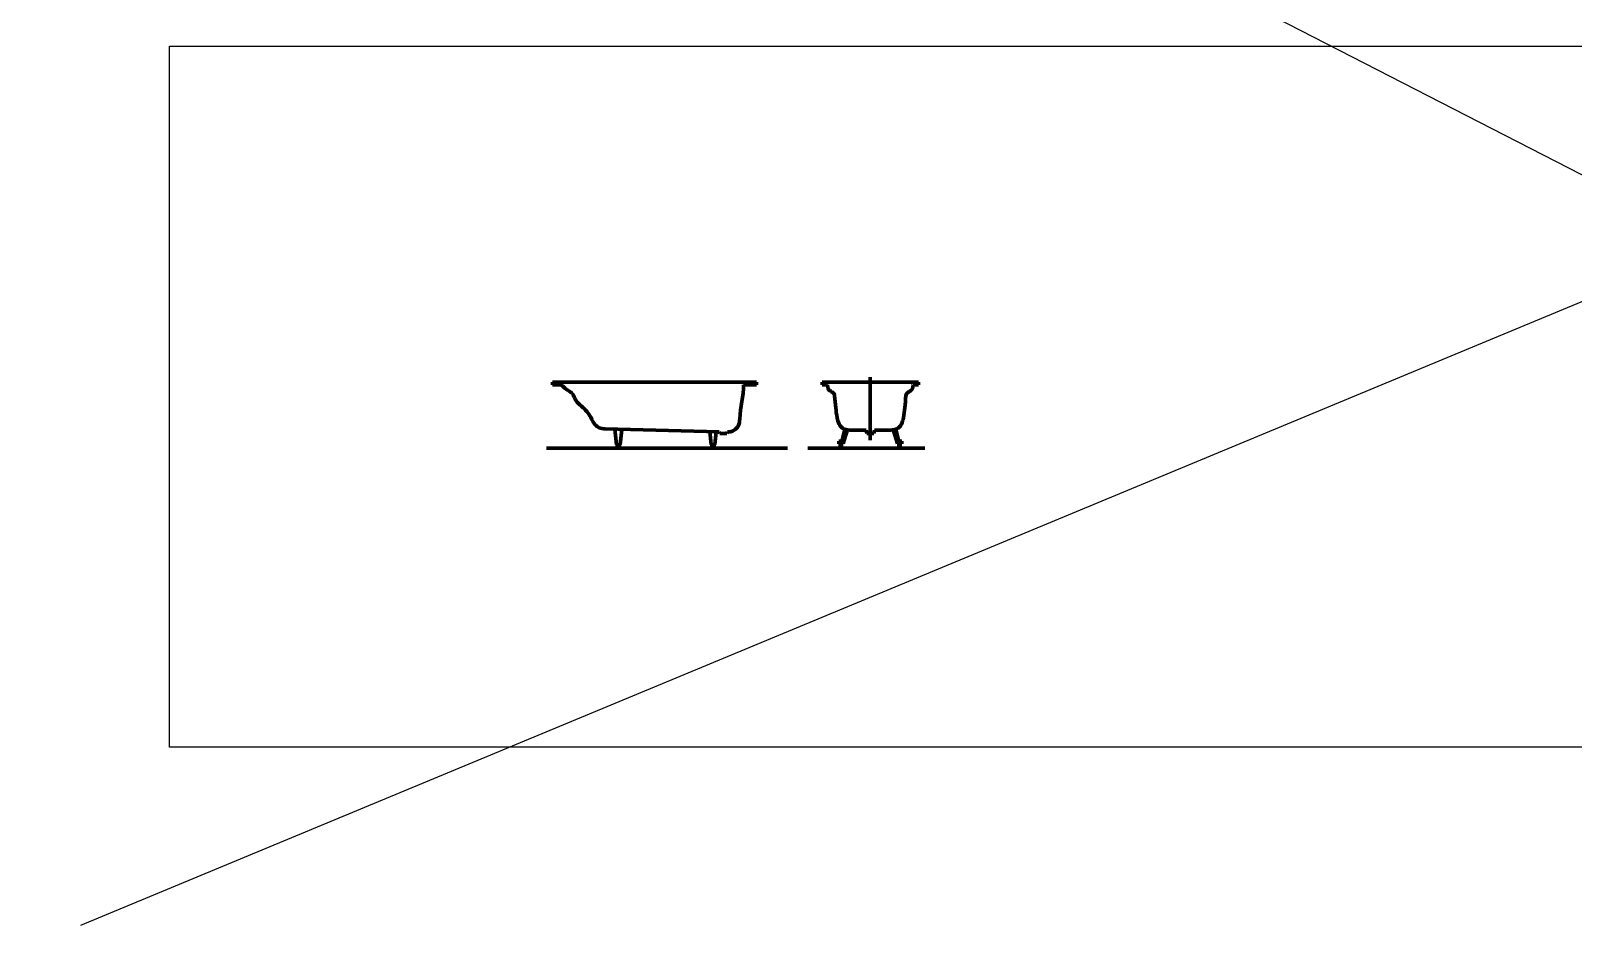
# Model space of a CAD drawing. Header units: millimetres. Extents: x -92220 to 11040, y -5929 to 27498.
# Drawn here: x -92220 to -78609, y 13832 to 21727 of the extents above; entities that cross this region are included whole.
import ezdxf

# ---------------------------------------------------------------- set-up
doc = ezdxf.new("R2010")
doc.units = ezdxf.units.MM
doc.layers.add('100 noprint', color=1, linetype='Continuous', plot=False)
picture_1 = doc.add_image_def('image1.png', size_in_pixel=(2960, 1050))

msp = doc.modelspace()

# ---------------------------------------------------------------- linework, layer by layer
at = {"layer": '100 noprint', "color": 2}
for p, q in [((-92219.9, 27498.2), (-65659.9, 13832.5)), ((-91779.1, 13832.5), (-64998.6, 24963.4))]:
    msp.add_line(p, q, dxfattribs=at)
at = {"layer": '100 noprint', "color": 1, "lineweight": 80}
for p, q in [((-84811.9, 18668.8), (-84811.9, 18113.7)), ((-87616.7, 18624.8), (-85816.7, 18624.8)), ((-87616.7, 18624.8), (-87616.7, 18603.8)), ((-87616.7, 18603.8), (-87551.1, 18603.8)), ((-85930.4, 18603.8), (-85816.7, 18603.8)), ((-85816.7, 18603.8), (-85816.7, 18624.8)), ((-84386.9, 18624.8), (-85236.9, 18624.8)), ((-85236.9, 18603.8), (-85236.9, 18624.8)), ((-85190.4, 18603.8), (-85236.9, 18603.8)), ((-84433.5, 18603.8), (-84386.9, 18603.8)), ((-84386.9, 18603.8), (-84386.9, 18624.8)), ((-87150.2, 18212.9), (-86146.7, 18188.2)), ((-87065.1, 18210.8), (-87051.4, 18075.8)), ((-87004.9, 18209.3), (-87018.4, 18075.8)), ((-86227.8, 18190.2), (-86216.1, 18075.8)), ((-86171.7, 18188.8), (-86183.2, 18075.8)), ((-86146.7, 18188.2), (-86139.5, 18173.7)), ((-86139.5, 18173.7), (-86078.5, 18173.7)), ((-86078.5, 18173.7), (-86073.4, 18187.7)), ((-85089.2, 18105.6), (-85064.4, 18105.6)), ((-85089.2, 18105.6), (-85089.2, 18082.7)), ((-85064.4, 18105.6), (-85037.4, 18210.7)), ((-85052.2, 18082.7), (-85014.5, 18205.2)), ((-84849.6, 18201), (-84842.4, 18173.7)), ((-84842.4, 18173.7), (-84781.5, 18173.7)), ((-84774.3, 18201), (-84781.5, 18173.7)), ((-84571.7, 18082.7), (-84609.4, 18205.2)), ((-84559.5, 18105.6), (-84586.5, 18210.7)), ((-84534.7, 18105.6), (-84559.5, 18105.6)), ((-84534.7, 18105.6), (-84534.7, 18082.7)), ((-87669.8, 18043.7), (-85544, 18043.7)), ((-87051.4, 18075.8), (-87018.4, 18075.8)), ((-87045.5, 18075.8), (-87045.5, 18043.7)), ((-87024.3, 18075.8), (-87024.3, 18043.7)), ((-86216.1, 18075.8), (-86183.2, 18075.8)), ((-86210.2, 18075.8), (-86210.2, 18043.7)), ((-86189.1, 18075.8), (-86189.1, 18043.7)), ((-85362, 18043.7), (-84329.6, 18043.7)), ((-85089.2, 18082.7), (-85052.2, 18082.7)), ((-85089.2, 18055.2), (-85089.2, 18043.7)), ((-85089.2, 18055.2), (-85052.2, 18055.2)), ((-85076.7, 18082.7), (-85076.7, 18055.2)), ((-85064.7, 18082.7), (-85064.7, 18055.2)), ((-85052.2, 18055.2), (-85052.2, 18043.7)), ((-84534.7, 18082.7), (-84571.7, 18082.7)), ((-84534.7, 18055.2), (-84571.7, 18055.2)), ((-84571.7, 18055.2), (-84571.7, 18043.7)), ((-84559.2, 18082.7), (-84559.2, 18055.2)), ((-84547.2, 18082.7), (-84547.2, 18055.2)), ((-84534.7, 18055.2), (-84534.7, 18043.7))]:
    msp.add_line(p, q, dxfattribs=at)
for points, start_tangent, end_tangent in [([(-87551.1, 18603.8), (-87507.6, 18571.9), (-87459.2, 18540.5), (-87440.7, 18521.9), (-87409.2, 18463), (-87360.8, 18414.6), (-87314, 18367.8), (-87279.3, 18316.1), (-87236.5, 18245.9), (-87205, 18224.2), (-87150.2, 18212.9)], (1, 0), (1, 0)), ([(-86073.4, 18187.7), (-86047, 18187.7), (-86011.9, 18203.2), (-85976.8, 18238.3), (-85964.4, 18302.3), (-85930.4, 18603.8)], (1, 0), (0, 1)), ([(-85190.4, 18603.8), (-85186, 18580.8), (-85179.9, 18560.4), (-85156.5, 18543.4), (-85146.5, 18536.1), (-85131.9, 18524.2), (-85126.9, 18505.6), (-85116.7, 18400.1), (-85104.3, 18311.1), (-85087.3, 18256.3), (-85067.1, 18227.4), (-85025, 18207.2), (-84960, 18202.3), (-84849.6, 18201)], (0, -1), (1, 0)), ([(-84433.5, 18603.8), (-84437.9, 18580.8), (-84444, 18560.4), (-84467.4, 18543.4), (-84477.4, 18536.1), (-84492, 18524.2), (-84497, 18505.6), (-84507.2, 18400.1), (-84519.6, 18311.1), (-84536.6, 18256.3), (-84556.8, 18227.4), (-84598.9, 18207.2), (-84663.9, 18202.3), (-84774.3, 18201)], (0, -1), (-1, 0))]:
    msp.add_spline(points, degree=3, dxfattribs=dict(at, start_tangent=start_tangent, end_tangent=end_tangent))

# ---------------------------------------------------------------- pictures from other files: only their frames are drawn
at = {"layer": '100 noprint'}
image = msp.add_image(picture_1, insert=(-90995.4, 15403.8), size_in_units=(17441.6, 6187.1), dxfattribs=at)
image.dxf.flags = 7

doc.saveas('drawing.dxf')
